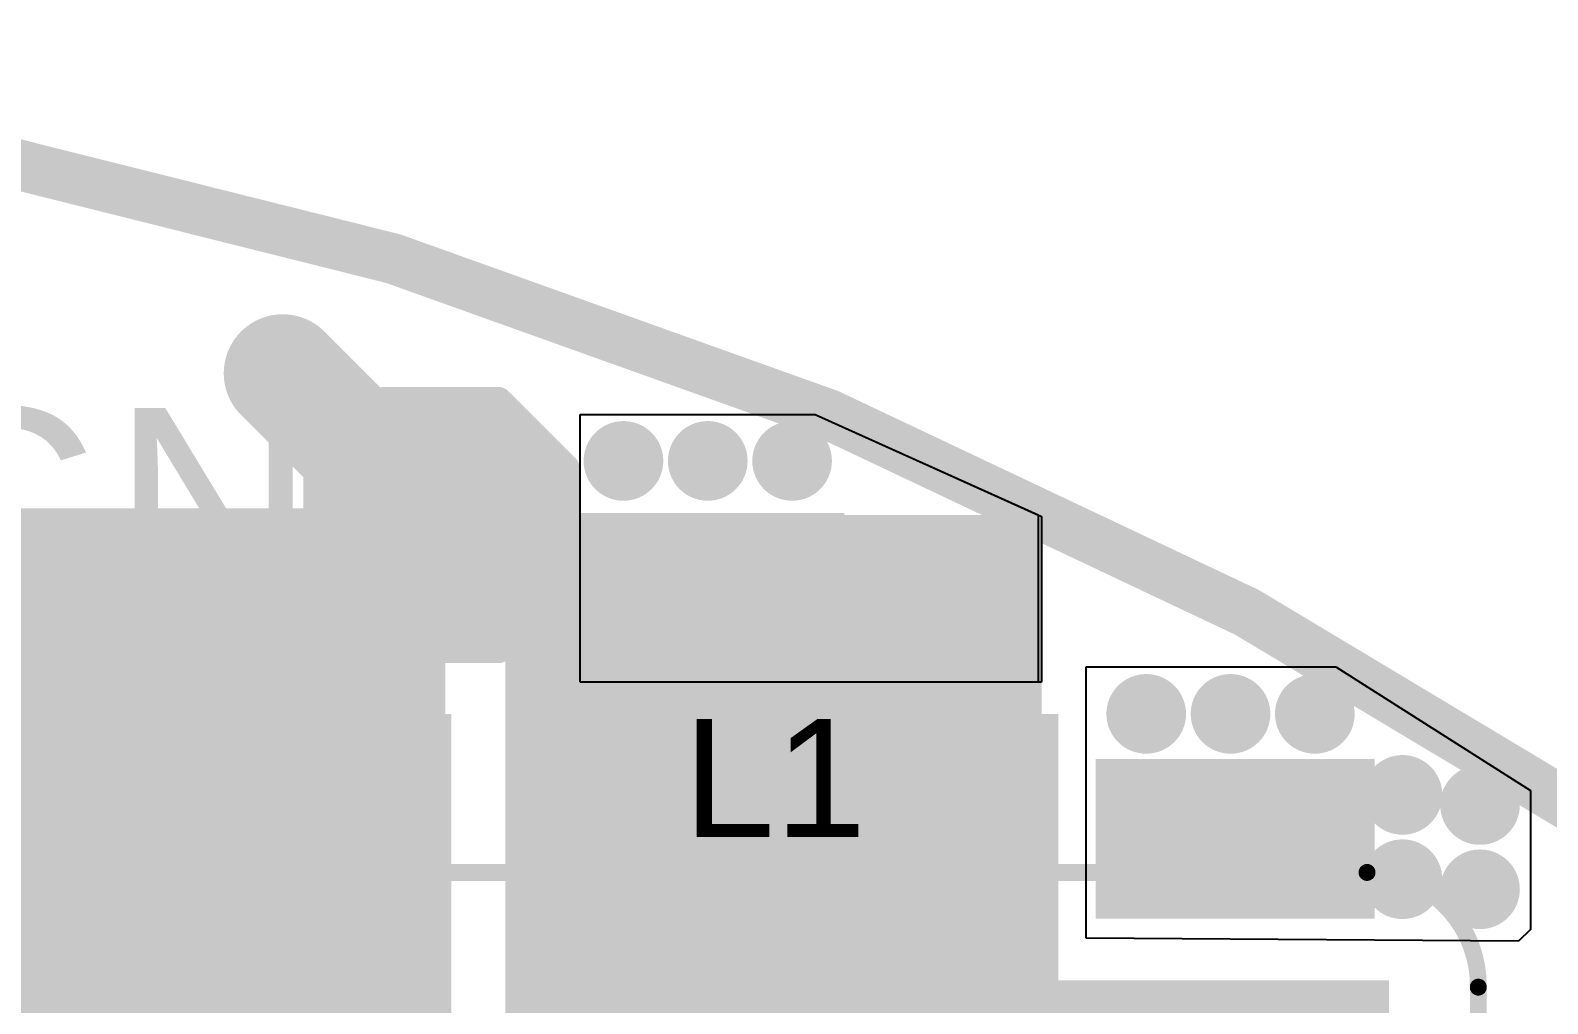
# Model space of a CAD drawing. Header units: millimetres. Extents: x -35.7 to 35.7, y -3.2 to 68.2.
# Drawn here: x 7.57 to 19, y 60.86 to 68.19 of the extents above; entities that cross this region are included whole.
import ezdxf

# ---------------------------------------------------------------- set-up
doc = ezdxf.new("R2010")
doc.units = ezdxf.units.MM
for name, color, linetype in [('BottomLayer', 5, 'Continuous'), ('BottomPaste', 16, 'Continuous'), ('BottomSolder', 6, 'Continuous'), ('Mechanical2', 216, 'Continuous'), ('TopLayer', 1, 'Continuous'), ('TopOverlay', 2, 'Continuous'), ('TopPaste', 8, 'Continuous'), ('TopSolder', 216, 'Continuous'), ('ViaHoleLayer', 16, 'Continuous')]:
    doc.layers.add(name, color=color, linetype=linetype)
doc.styles.add('Arial', font='', dxfattribs={"height": 0.2})
doc.styles.get('Arial').set_extended_font_data('Arial')

# ---------------------------------------------------------------- blocks, each defined once
blk = doc.blocks.new('M____SMP_B_10')
at = {"layer": 'BottomLayer'}
for points in [[(-1.95, 0.55), (0.05, 0.55), (0.05, -0.55), (-1.95, -0.55)], [(0.55, 0.4), (1.35, 0.4), (1.35, -0.4), (0.55, -0.4)]]:
    blk.add_hatch(color=5, dxfattribs=at).paths.add_polyline_path(points)
at = {"layer": 'BottomPaste'}
for points in [[(-1.95, 0.55), (0.05, 0.55), (0.05, -0.55), (-1.95, -0.55)], [(0.55, 0.4), (1.35, 0.4), (1.35, -0.4), (0.55, -0.4)]]:
    blk.add_hatch(color=16, dxfattribs=at).paths.add_polyline_path(points)
at = {"layer": 'BottomSolder'}
for points in [[(-2.001, 0.601), (0.101, 0.601), (0.101, -0.601), (-2.001, -0.601)], [(0.499, 0.451), (1.401, 0.451), (1.401, -0.451), (0.499, -0.451)]]:
    blk.add_hatch(color=6, dxfattribs=at).paths.add_polyline_path(points)
blk = doc.blocks.new('PNLS5020_330_B_54')
at = {"layer": 'BottomLayer'}
for points in [[(-0.75, -2.5), (-2.95, -2.5), (-2.95, 2.5), (-0.75, 2.5)], [(2.95, -2.5), (0.75, -2.5), (0.75, 2.5), (2.95, 2.5)]]:
    blk.add_hatch(color=5, dxfattribs=at).paths.add_polyline_path(points)
at = {"layer": 'BottomPaste'}
for points in [[(-0.75, -2.5), (-2.95, -2.5), (-2.95, 2.5), (-0.75, 2.5)], [(2.95, -2.5), (0.75, -2.5), (0.75, 2.5), (2.95, 2.5)]]:
    blk.add_hatch(color=16, dxfattribs=at).paths.add_polyline_path(points)
at = {"layer": 'BottomSolder'}
for points in [[(-0.695, -2.555), (-3.005, -2.555), (-3.005, 2.555), (-0.695, 2.555)], [(3.005, -2.555), (0.695, -2.555), (0.695, 2.555), (3.005, 2.555)]]:
    blk.add_hatch(color=6, dxfattribs=at).paths.add_polyline_path(points)
blk = doc.blocks.new('CAP1206_B_117')
at = {"layer": 'BottomLayer'}
for points in [[(-2.032, 0.889), (-0.508, 0.889), (-0.508, -0.889), (-2.032, -0.889)], [(0.508, 0.889), (2.032, 0.889), (2.032, -0.889), (0.508, -0.889)]]:
    blk.add_hatch(color=5, dxfattribs=at).paths.add_polyline_path(points)
at = {"layer": 'BottomPaste'}
for points in [[(-2.032, 0.889), (-0.508, 0.889), (-0.508, -0.889), (-2.032, -0.889)], [(0.508, 0.889), (2.032, 0.889), (2.032, -0.889), (0.508, -0.889)]]:
    blk.add_hatch(color=16, dxfattribs=at).paths.add_polyline_path(points)
at = {"layer": 'BottomSolder'}
for points in [[(-2.1336, 0.9906), (-0.4064, 0.9906), (-0.4064, -0.9906), (-2.1336, -0.9906)], [(0.4064, 0.9906), (2.1336, 0.9906), (2.1336, -0.9906), (0.4064, -0.9906)]]:
    blk.add_hatch(color=6, dxfattribs=at).paths.add_polyline_path(points)
blk = doc.blocks.new('SLF12575T_221M1R3_PF_133')
at = {"layer": 'TopOverlay', "const_width": 0.127}
for points in [[(-6.35, -2.057), (-6.35, -5.461)], [(5.512, -6.325), (-5.512, -6.325)]]:
    blk.add_lwpolyline(points, dxfattribs=at)
blk.add_lwpolyline([(-5.512, -6.325, -0.414214), (-6.35, -5.461)], format="xyb", dxfattribs=at)
at = {"layer": 'TopOverlay', "const_width": 0.0635}
for points in [[(-6.382, -5.461, 1), (-6.318, -5.461, 1)], [(-6.382, -5.461, 1), (-6.318, -5.461, 1)], [(-5.544, -6.325, 1), (-5.48, -6.325, 1)], [(-5.544, -6.325, 1), (-5.48, -6.325, 1)]]:
    blk.add_lwpolyline(points, format="xyb", close=True, dxfattribs=at)
blk = doc.blocks.new('TEST_POINT_138')
at = {"layer": 'TopLayer'}
blk.add_hatch(color=1, dxfattribs=at).paths.add_polyline_path([(0.381, 0.762), (-0.381, 0.762), (-0.762, 0.381), (-0.762, -0.381), (-0.381, -0.762), (0.381, -0.762), (0.762, -0.381), (0.762, 0.381)])
at = {"layer": 'TopPaste'}
blk.add_hatch(color=8, dxfattribs=at).paths.add_polyline_path([(0.381, 0.762), (-0.381, 0.762), (-0.762, 0.381), (-0.762, -0.381), (-0.381, -0.762), (0.381, -0.762), (0.762, -0.381), (0.762, 0.381)])
at = {"layer": 'TopSolder'}
blk.add_hatch(color=216, dxfattribs=at).paths.add_polyline_path([(0.432, 0.864), (-0.432, 0.864), (-0.864, 0.432), (-0.864, -0.432), (-0.432, -0.864), (0.432, -0.864), (0.864, -0.432), (0.864, 0.432)])
at = {"layer": 'TopOverlay', "const_width": 0.2}
for points in [[(-0.432, 0.94), (-0.94, 0.432)], [(-0.432, 0.94), (0.432, 0.94)], [(-0.432, 0.94), (0.432, 0.94)], [(0.432, 0.94), (0.94, 0.432)], [(-0.94, 0.432), (-0.94, -0.432)], [(0.94, 0.432), (0.94, -0.432)], [(-0.94, -0.432), (-0.432, -0.94)], [(0.94, -0.432), (0.432, -0.94)], [(-0.432, -0.94), (0.432, -0.94)], [(-0.432, -0.94), (0.432, -0.94)]]:
    blk.add_lwpolyline(points, dxfattribs=at)
at = {"layer": 'TopOverlay', "const_width": 0.1}
for points in [[(-0.482, 0.94, 1), (-0.382, 0.94, 1)], [(-0.482, 0.94, 1), (-0.382, 0.94, 1)], [(-0.482, 0.94, 1), (-0.382, 0.94, 1)], [(0.382, 0.94, 1), (0.482, 0.94, 1)], [(0.382, 0.94, 1), (0.482, 0.94, 1)], [(0.382, 0.94, 1), (0.482, 0.94, 1)], [(-0.99, 0.432, 1), (-0.89, 0.432, 1)], [(-0.99, 0.432, 1), (-0.89, 0.432, 1)], [(0.89, 0.432, 1), (0.99, 0.432, 1)], [(0.89, 0.432, 1), (0.99, 0.432, 1)], [(-0.99, -0.432, 1), (-0.89, -0.432, 1)], [(-0.99, -0.432, 1), (-0.89, -0.432, 1)], [(0.89, -0.432, 1), (0.99, -0.432, 1)], [(0.89, -0.432, 1), (0.99, -0.432, 1)], [(-0.482, -0.94, 1), (-0.382, -0.94, 1)], [(-0.482, -0.94, 1), (-0.382, -0.94, 1)], [(-0.482, -0.94, 1), (-0.382, -0.94, 1)], [(0.382, -0.94, 1), (0.482, -0.94, 1)], [(0.382, -0.94, 1), (0.482, -0.94, 1)], [(0.382, -0.94, 1), (0.482, -0.94, 1)]]:
    blk.add_lwpolyline(points, format="xyb", close=True, dxfattribs=at)

msp = doc.modelspace()

# ---------------------------------------------------------------- hatches: boundary and pattern name
at = {"layer": 'BottomLayer'}
h = msp.add_hatch(color=5, dxfattribs=at)
edge = h.paths.add_edge_path()
edge.add_arc((9.474, 65.608), 0.3, 0, 360)
h = msp.add_hatch(color=5, dxfattribs=at)
edge = h.paths.add_edge_path()
edge.add_arc((12.04, 64.948), 0.3, 0, 360)
h = msp.add_hatch(color=5, dxfattribs=at)
edge = h.paths.add_edge_path()
edge.add_arc((12.675, 64.948), 0.3, 0, 360)
h = msp.add_hatch(color=5, dxfattribs=at)
edge = h.paths.add_edge_path()
edge.add_arc((13.31, 64.948), 0.3, 0, 360)
for points in [[(5.563, 58.953), (8.433, 58.953), (8.433, 64.592), (5.563, 64.592)], [(7.62, 55.194), (10.698, 55.194), (10.698, 64.592), (7.62, 64.592)], [(11.151, 58.928), (15.164, 58.928), (15.164, 64.541), (11.151, 64.541)], [(11.43, 62.916), (15.164, 62.916), (15.164, 64.541), (11.43, 64.541)]]:
    msp.add_hatch(color=5, dxfattribs=at).paths.add_polyline_path(points)
h = msp.add_hatch(color=5, dxfattribs=at)
edge = h.paths.add_edge_path()
edge.add_arc((14.148, 64.189), 0.3, 0, 360)
h = msp.add_hatch(color=5, dxfattribs=at)
edge = h.paths.add_edge_path()
edge.add_arc((14.783, 64.189), 0.3, 0, 360)
h = msp.add_hatch(color=5, dxfattribs=at)
edge = h.paths.add_edge_path()
edge.add_arc((14.148, 63.572), 0.3, 0, 360)
h = msp.add_hatch(color=5, dxfattribs=at)
edge = h.paths.add_edge_path()
edge.add_arc((14.783, 63.572), 0.3, 0, 360)
h = msp.add_hatch(color=5, dxfattribs=at)
edge = h.paths.add_edge_path()
edge.add_arc((15.977, 63.043), 0.3, 0, 360)
h = msp.add_hatch(color=5, dxfattribs=at)
edge = h.paths.add_edge_path()
edge.add_arc((16.612, 63.043), 0.3, 0, 360)
h = msp.add_hatch(color=5, dxfattribs=at)
edge = h.paths.add_edge_path()
edge.add_arc((17.247, 63.043), 0.3, 0, 360)
h = msp.add_hatch(color=5, dxfattribs=at)
edge = h.paths.add_edge_path()
edge.add_arc((14.148, 62.956), 0.3, 0, 360)
h = msp.add_hatch(color=5, dxfattribs=at)
edge = h.paths.add_edge_path()
edge.add_arc((14.783, 62.956), 0.3, 0, 360)
h = msp.add_hatch(color=5, dxfattribs=at)
edge = h.paths.add_edge_path()
edge.add_arc((17.907, 62.433), 0.3, 0, 360)
h = msp.add_hatch(color=5, dxfattribs=at)
edge = h.paths.add_edge_path()
edge.add_arc((18.491, 62.357), 0.3, 0, 360)
h = msp.add_hatch(color=5, dxfattribs=at)
edge = h.paths.add_edge_path()
edge.add_arc((17.907, 61.798), 0.3, 0, 360)
h = msp.add_hatch(color=5, dxfattribs=at)
edge = h.paths.add_edge_path()
edge.add_arc((18.491, 61.722), 0.3, 0, 360)
h = msp.add_hatch(color=5, dxfattribs=at)
edge = h.paths.add_edge_path()
edge.add_arc((14.148, 61.189), 0.3, 0, 360)
h = msp.add_hatch(color=5, dxfattribs=at)
edge = h.paths.add_edge_path()
edge.add_arc((14.783, 61.189), 0.3, 0, 360)
at = {"layer": 'BottomSolder'}
h = msp.add_hatch(color=6, dxfattribs=at)
edge = h.paths.add_edge_path()
edge.add_arc((9.474, 65.608), 0.15, 0, 360)
h = msp.add_hatch(color=6, dxfattribs=at)
edge = h.paths.add_edge_path()
edge.add_arc((12.04, 64.948), 0.15, 0, 360)
h = msp.add_hatch(color=6, dxfattribs=at)
edge = h.paths.add_edge_path()
edge.add_arc((12.675, 64.948), 0.15, 0, 360)
h = msp.add_hatch(color=6, dxfattribs=at)
edge = h.paths.add_edge_path()
edge.add_arc((13.31, 64.948), 0.15, 0, 360)
h = msp.add_hatch(color=6, dxfattribs=at)
edge = h.paths.add_edge_path()
edge.add_arc((14.148, 64.189), 0.15, 0, 360)
h = msp.add_hatch(color=6, dxfattribs=at)
edge = h.paths.add_edge_path()
edge.add_arc((14.783, 64.189), 0.15, 0, 360)
h = msp.add_hatch(color=6, dxfattribs=at)
edge = h.paths.add_edge_path()
edge.add_arc((14.148, 63.572), 0.15, 0, 360)
h = msp.add_hatch(color=6, dxfattribs=at)
edge = h.paths.add_edge_path()
edge.add_arc((14.783, 63.572), 0.15, 0, 360)
h = msp.add_hatch(color=6, dxfattribs=at)
edge = h.paths.add_edge_path()
edge.add_arc((14.148, 62.956), 0.15, 0, 360)
h = msp.add_hatch(color=6, dxfattribs=at)
edge = h.paths.add_edge_path()
edge.add_arc((14.783, 62.956), 0.15, 0, 360)
h = msp.add_hatch(color=6, dxfattribs=at)
edge = h.paths.add_edge_path()
edge.add_arc((15.977, 63.043), 0.15, 0, 360)
h = msp.add_hatch(color=6, dxfattribs=at)
edge = h.paths.add_edge_path()
edge.add_arc((16.612, 63.043), 0.15, 0, 360)
h = msp.add_hatch(color=6, dxfattribs=at)
edge = h.paths.add_edge_path()
edge.add_arc((17.247, 63.043), 0.15, 0, 360)
h = msp.add_hatch(color=6, dxfattribs=at)
edge = h.paths.add_edge_path()
edge.add_arc((17.907, 62.433), 0.15, 0, 360)
h = msp.add_hatch(color=6, dxfattribs=at)
edge = h.paths.add_edge_path()
edge.add_arc((18.491, 62.357), 0.15, 0, 360)
h = msp.add_hatch(color=6, dxfattribs=at)
edge = h.paths.add_edge_path()
edge.add_arc((17.907, 61.798), 0.15, 0, 360)
h = msp.add_hatch(color=6, dxfattribs=at)
edge = h.paths.add_edge_path()
edge.add_arc((18.491, 61.722), 0.15, 0, 360)
h = msp.add_hatch(color=6, dxfattribs=at)
edge = h.paths.add_edge_path()
edge.add_arc((14.148, 61.189), 0.15, 0, 360)
h = msp.add_hatch(color=6, dxfattribs=at)
edge = h.paths.add_edge_path()
edge.add_arc((14.783, 61.189), 0.15, 0, 360)
at = {"layer": 'TopLayer'}
h = msp.add_hatch(color=1, dxfattribs=at)
edge = h.paths.add_edge_path()
edge.add_arc((9.474, 65.608), 0.3, 0, 360)
h = msp.add_hatch(color=1, dxfattribs=at)
edge = h.paths.add_edge_path()
edge.add_arc((12.04, 64.948), 0.3, 0, 360)
h = msp.add_hatch(color=1, dxfattribs=at)
edge = h.paths.add_edge_path()
edge.add_arc((12.675, 64.948), 0.3, 0, 360)
h = msp.add_hatch(color=1, dxfattribs=at)
edge = h.paths.add_edge_path()
edge.add_arc((13.31, 64.948), 0.3, 0, 360)
for points in [[(5.512, 58.623), (8.788, 58.623), (8.788, 64.541), (5.512, 64.541)], [(15.189, 64.491), (11.709, 64.491), (11.709, 59.919), (15.189, 59.919)], [(10.744, 58.623), (10.744, 63.043), (6.147, 63.043), (6.147, 58.623)], [(11.151, 63.043), (11.151, 58.877), (15.316, 58.877), (15.316, 63.043)], [(14.961, 58.877), (17.805, 58.877), (17.805, 61.036), (14.961, 61.036)]]:
    msp.add_hatch(color=1, dxfattribs=at).paths.add_polyline_path(points)
h = msp.add_hatch(color=1, dxfattribs=at)
edge = h.paths.add_edge_path()
edge.add_arc((14.148, 64.189), 0.3, 0, 360)
h = msp.add_hatch(color=1, dxfattribs=at)
edge = h.paths.add_edge_path()
edge.add_arc((14.783, 64.189), 0.3, 0, 360)
h = msp.add_hatch(color=1, dxfattribs=at)
edge = h.paths.add_edge_path()
edge.add_arc((14.148, 63.572), 0.3, 0, 360)
h = msp.add_hatch(color=1, dxfattribs=at)
edge = h.paths.add_edge_path()
edge.add_arc((14.783, 63.572), 0.3, 0, 360)
h = msp.add_hatch(color=1, dxfattribs=at)
edge = h.paths.add_edge_path()
edge.add_arc((15.977, 63.043), 0.3, 0, 360)
h = msp.add_hatch(color=1, dxfattribs=at)
edge = h.paths.add_edge_path()
edge.add_arc((16.612, 63.043), 0.3, 0, 360)
h = msp.add_hatch(color=1, dxfattribs=at)
edge = h.paths.add_edge_path()
edge.add_arc((17.247, 63.043), 0.3, 0, 360)
h = msp.add_hatch(color=1, dxfattribs=at)
edge = h.paths.add_edge_path()
edge.add_arc((14.148, 62.956), 0.3, 0, 360)
h = msp.add_hatch(color=1, dxfattribs=at)
edge = h.paths.add_edge_path()
edge.add_arc((14.783, 62.956), 0.3, 0, 360)
h = msp.add_hatch(color=1, dxfattribs=at)
edge = h.paths.add_edge_path()
edge.add_arc((17.907, 62.433), 0.3, 0, 360)
h = msp.add_hatch(color=1, dxfattribs=at)
edge = h.paths.add_edge_path()
edge.add_arc((18.491, 62.357), 0.3, 0, 360)
h = msp.add_hatch(color=1, dxfattribs=at)
edge = h.paths.add_edge_path()
edge.add_arc((17.907, 61.798), 0.3, 0, 360)
h = msp.add_hatch(color=1, dxfattribs=at)
edge = h.paths.add_edge_path()
edge.add_arc((18.491, 61.722), 0.3, 0, 360)
h = msp.add_hatch(color=1, dxfattribs=at)
edge = h.paths.add_edge_path()
edge.add_arc((14.148, 61.189), 0.3, 0, 360)
h = msp.add_hatch(color=1, dxfattribs=at)
edge = h.paths.add_edge_path()
edge.add_arc((14.783, 61.189), 0.3, 0, 360)
at = {"layer": 'TopSolder'}
h = msp.add_hatch(color=216, dxfattribs=at)
edge = h.paths.add_edge_path()
edge.add_arc((9.474, 65.608), 0.15, 0, 360)
h = msp.add_hatch(color=216, dxfattribs=at)
edge = h.paths.add_edge_path()
edge.add_arc((12.04, 64.948), 0.15, 0, 360)
h = msp.add_hatch(color=216, dxfattribs=at)
edge = h.paths.add_edge_path()
edge.add_arc((12.675, 64.948), 0.15, 0, 360)
h = msp.add_hatch(color=216, dxfattribs=at)
edge = h.paths.add_edge_path()
edge.add_arc((13.31, 64.948), 0.15, 0, 360)
h = msp.add_hatch(color=216, dxfattribs=at)
edge = h.paths.add_edge_path()
edge.add_arc((14.148, 64.189), 0.15, 0, 360)
h = msp.add_hatch(color=216, dxfattribs=at)
edge = h.paths.add_edge_path()
edge.add_arc((14.783, 64.189), 0.15, 0, 360)
h = msp.add_hatch(color=216, dxfattribs=at)
edge = h.paths.add_edge_path()
edge.add_arc((14.148, 63.572), 0.15, 0, 360)
h = msp.add_hatch(color=216, dxfattribs=at)
edge = h.paths.add_edge_path()
edge.add_arc((14.783, 63.572), 0.15, 0, 360)
h = msp.add_hatch(color=216, dxfattribs=at)
edge = h.paths.add_edge_path()
edge.add_arc((14.148, 62.956), 0.15, 0, 360)
h = msp.add_hatch(color=216, dxfattribs=at)
edge = h.paths.add_edge_path()
edge.add_arc((14.783, 62.956), 0.15, 0, 360)
h = msp.add_hatch(color=216, dxfattribs=at)
edge = h.paths.add_edge_path()
edge.add_arc((15.977, 63.043), 0.15, 0, 360)
h = msp.add_hatch(color=216, dxfattribs=at)
edge = h.paths.add_edge_path()
edge.add_arc((16.612, 63.043), 0.15, 0, 360)
h = msp.add_hatch(color=216, dxfattribs=at)
edge = h.paths.add_edge_path()
edge.add_arc((17.247, 63.043), 0.15, 0, 360)
h = msp.add_hatch(color=216, dxfattribs=at)
edge = h.paths.add_edge_path()
edge.add_arc((17.907, 62.433), 0.15, 0, 360)
h = msp.add_hatch(color=216, dxfattribs=at)
edge = h.paths.add_edge_path()
edge.add_arc((18.491, 62.357), 0.15, 0, 360)
h = msp.add_hatch(color=216, dxfattribs=at)
edge = h.paths.add_edge_path()
edge.add_arc((17.907, 61.798), 0.15, 0, 360)
h = msp.add_hatch(color=216, dxfattribs=at)
edge = h.paths.add_edge_path()
edge.add_arc((18.491, 61.722), 0.15, 0, 360)
h = msp.add_hatch(color=216, dxfattribs=at)
edge = h.paths.add_edge_path()
edge.add_arc((14.148, 61.189), 0.15, 0, 360)
h = msp.add_hatch(color=216, dxfattribs=at)
edge = h.paths.add_edge_path()
edge.add_arc((14.783, 61.189), 0.15, 0, 360)
at = {"layer": 'ViaHoleLayer'}
h = msp.add_hatch(color=16, dxfattribs=at)
edge = h.paths.add_edge_path()
edge.add_arc((9.474, 65.608), 0.15, 0, 360)
h = msp.add_hatch(color=16, dxfattribs=at)
edge = h.paths.add_edge_path()
edge.add_arc((12.04, 64.948), 0.15, 0, 360)
h = msp.add_hatch(color=16, dxfattribs=at)
edge = h.paths.add_edge_path()
edge.add_arc((12.675, 64.948), 0.15, 0, 360)
h = msp.add_hatch(color=16, dxfattribs=at)
edge = h.paths.add_edge_path()
edge.add_arc((13.31, 64.948), 0.15, 0, 360)
h = msp.add_hatch(color=16, dxfattribs=at)
edge = h.paths.add_edge_path()
edge.add_arc((14.148, 64.189), 0.15, 0, 360)
h = msp.add_hatch(color=16, dxfattribs=at)
edge = h.paths.add_edge_path()
edge.add_arc((14.783, 64.189), 0.15, 0, 360)
h = msp.add_hatch(color=16, dxfattribs=at)
edge = h.paths.add_edge_path()
edge.add_arc((14.148, 63.572), 0.15, 0, 360)
h = msp.add_hatch(color=16, dxfattribs=at)
edge = h.paths.add_edge_path()
edge.add_arc((14.783, 63.572), 0.15, 0, 360)
h = msp.add_hatch(color=16, dxfattribs=at)
edge = h.paths.add_edge_path()
edge.add_arc((14.148, 62.956), 0.15, 0, 360)
h = msp.add_hatch(color=16, dxfattribs=at)
edge = h.paths.add_edge_path()
edge.add_arc((14.783, 62.956), 0.15, 0, 360)
h = msp.add_hatch(color=16, dxfattribs=at)
edge = h.paths.add_edge_path()
edge.add_arc((15.977, 63.043), 0.15, 0, 360)
h = msp.add_hatch(color=16, dxfattribs=at)
edge = h.paths.add_edge_path()
edge.add_arc((16.612, 63.043), 0.15, 0, 360)
h = msp.add_hatch(color=16, dxfattribs=at)
edge = h.paths.add_edge_path()
edge.add_arc((17.247, 63.043), 0.15, 0, 360)
h = msp.add_hatch(color=16, dxfattribs=at)
edge = h.paths.add_edge_path()
edge.add_arc((17.907, 62.433), 0.15, 0, 360)
h = msp.add_hatch(color=16, dxfattribs=at)
edge = h.paths.add_edge_path()
edge.add_arc((18.491, 62.357), 0.15, 0, 360)
h = msp.add_hatch(color=16, dxfattribs=at)
edge = h.paths.add_edge_path()
edge.add_arc((17.907, 61.798), 0.15, 0, 360)
h = msp.add_hatch(color=16, dxfattribs=at)
edge = h.paths.add_edge_path()
edge.add_arc((18.491, 61.722), 0.15, 0, 360)
h = msp.add_hatch(color=16, dxfattribs=at)
edge = h.paths.add_edge_path()
edge.add_arc((14.148, 61.189), 0.15, 0, 360)
h = msp.add_hatch(color=16, dxfattribs=at)
edge = h.paths.add_edge_path()
edge.add_arc((14.783, 61.189), 0.15, 0, 360)

# ---------------------------------------------------------------- linework, layer by layer
at = {"layer": 'BottomLayer'}
for p, q in [((11.715, 63.283), (11.715, 65.298)), ((11.715, 65.298), (13.484, 65.298)), ((13.484, 65.298), (15.164, 64.541)), ((15.164, 64.541), (15.164, 63.283)), ((15.525, 61.353), (15.525, 63.398)), ((15.525, 63.398), (17.405, 63.398)), ((17.405, 63.398), (18.872, 62.466)), ((15.164, 63.283), (11.715, 63.283)), ((18.872, 62.466), (18.872, 61.42)), ((18.872, 61.42), (18.782, 61.331)), ((18.782, 61.331), (15.525, 61.353))]:
    msp.add_line(p, q, dxfattribs=at)
at = {"layer": 'Mechanical2', "const_width": 0.381}
msp.add_lwpolyline([(35.5, 32.5, 1), (-35.5, 32.5, 1)], format="xyb", close=True, dxfattribs=at)
at = {"layer": 'TopLayer'}
for p, q in [((11.715, 63.283), (11.715, 65.298)), ((11.715, 65.298), (13.484, 65.298)), ((13.484, 65.298), (15.189, 64.53)), ((15.189, 64.53), (15.189, 63.283)), ((15.525, 61.353), (15.525, 63.398)), ((15.525, 63.398), (17.405, 63.398)), ((17.405, 63.398), (18.872, 62.466)), ((15.189, 63.283), (11.715, 63.283)), ((18.872, 62.466), (18.872, 61.42)), ((18.872, 61.42), (18.782, 61.331)), ((18.782, 61.331), (15.525, 61.353))]:
    msp.add_line(p, q, dxfattribs=at)
at = {"layer": 'TopLayer', "const_width": 0.889}
msp.add_lwpolyline([(9.474, 65.608), (10.541, 64.541)], dxfattribs=at)
at = {"layer": 'TopLayer', "const_width": 0.445}
for points in [[(9.252, 65.608, 1), (9.696, 65.608, 1)], [(10.319, 64.541, 1), (10.763, 64.541, 1)]]:
    msp.add_lwpolyline(points, format="xyb", close=True, dxfattribs=at)

# ---------------------------------------------------------------- block references
for name, p, rotation in [('TEST_POINT_138', (10.668, 64.465), 90), ('PNLS5020_330_B_54', (10.698, 62.001), 180), ('M____SMP_B_10', (15.697, 62.103), 180), ('SLF12575T_221M1R3_PF_133', (12.128, 55.524), 180), ('CAP1206_B_117', (14.986, 58.877), 270)]:
    msp.add_blockref(name, p, dxfattribs=dict(rotation=rotation))

# ---------------------------------------------------------------- texts
at = {"layer": 'TopOverlay', "style": 'Arial'}
msp.add_text('GND', height=1.524, rotation=360, dxfattribs=at).set_placement((6.528, 63.823))
msp.add_text('L1', height=0.889, dxfattribs=at).set_placement((12.489, 62.116))

doc.saveas('drawing.dxf')
